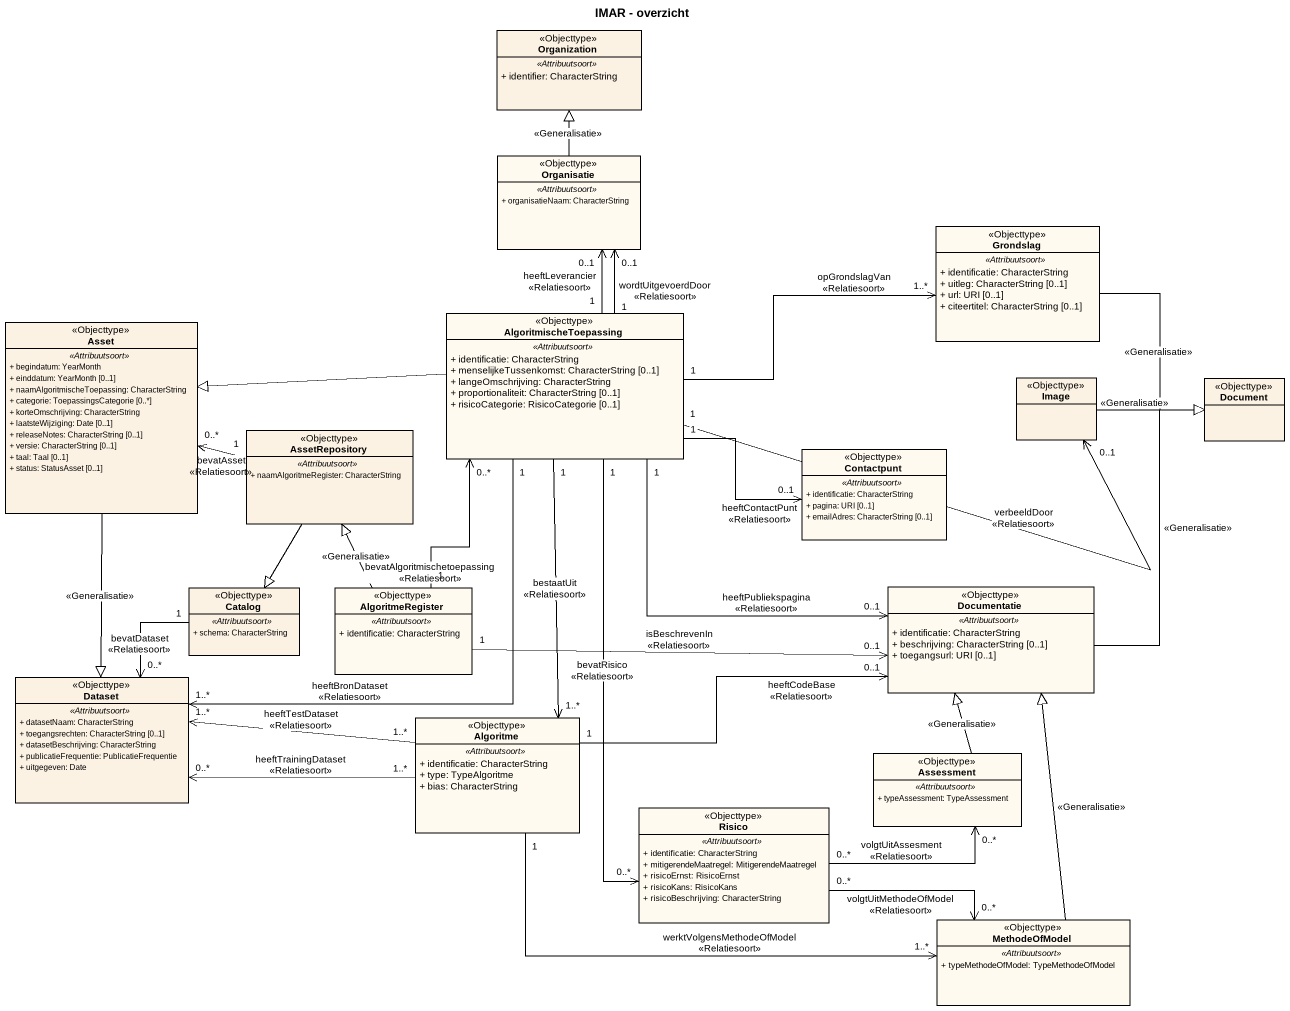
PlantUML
@startuml
title IMAR - overzicht
hide circle
hide empty members
skinparam classAttributeIconSize 0
class Organization <<Objecttype>> {
  .. <<Attribuutsoort>> ..
  + identifier: CharacterString
}
class Organisatie <<Objecttype>> #FFFAF0 {
  .. <<Attribuutsoort>> ..
  + organisatieNaam: CharacterString
}
class Grondslag <<Objecttype>> #FFFAF0 {
  .. <<Attribuutsoort>> ..
  + identificatie: CharacterString
  + uitleg: CharacterString [0..1]
  + url: URI [0..1]
  + citeertitel: CharacterString [0..1]
}
class Asset <<Objecttype>> {
  .. <<Attribuutsoort>> ..
  + begindatum: YearMonth
  + einddatum: YearMonth [0..1]
  + naamAlgoritmischeToepassing: CharacterString
  + categorie: ToepassingsCategorie [0..*]
  + korteOmschrijving: CharacterString
  + laatsteWijziging: Date [0..1]
  + releaseNotes: CharacterString [0..1]
  + versie: CharacterString [0..1]
  + taal: Taal [0..1]
  + status: StatusAsset [0..1]
}
class AlgoritmischeToepassing <<Objecttype>> #FFFAF0 {
  .. <<Attribuutsoort>> ..
  + identificatie: CharacterString
  + menselijkeTussenkomst: CharacterString [0..1]
  + langeOmschrijving: CharacterString
  + proportionaliteit: CharacterString [0..1]
  + risicoCategorie: RisicoCategorie [0..1]
}
class Image <<Objecttype>>
class Document <<Objecttype>>
class AssetRepository <<Objecttype>> {
  .. <<Attribuutsoort>> ..
  + naamAlgoritmeRegister: CharacterString
}
class Contactpunt <<Objecttype>> #FFFAF0 {
  .. <<Attribuutsoort>> ..
  + identificatie: CharacterString
  + pagina: URI [0..1]
  + emailAdres: CharacterString [0..1]
}
class Catalog <<Objecttype>> {
  .. <<Attribuutsoort>> ..
  + schema: CharacterString
}
class AlgoritmeRegister <<Objecttype>> #FFFAF0 {
  .. <<Attribuutsoort>> ..
  + identificatie: CharacterString
}
class Documentatie <<Objecttype>> #FFFAF0 {
  .. <<Attribuutsoort>> ..
  + identificatie: CharacterString
  + beschrijving: CharacterString [0..1]
  + toegangsurl: URI [0..1]
}
class Dataset <<Objecttype>> {
  .. <<Attribuutsoort>> ..
  + datasetNaam: CharacterString
  + toegangsrechten: CharacterString [0..1]
  + datasetBeschrijving: CharacterString
  + publicatieFrequentie: PublicatieFrequentie
  + uitgegeven: Date
}
class Algoritme <<Objecttype>> #FFFAF0 {
  .. <<Attribuutsoort>> ..
  + identificatie: CharacterString
  + type: TypeAlgoritme
  + bias: CharacterString
}
class Assessment <<Objecttype>> #FFFAF0 {
  .. <<Attribuutsoort>> ..
  + typeAssessment: TypeAssessment
}
class Risico <<Objecttype>> #FFFAF0 {
  .. <<Attribuutsoort>> ..
  + identificatie: CharacterString
  + mitigerendeMaatregel: MitigerendeMaatregel
  + risicoErnst: RisicoErnst
  + risicoKans: RisicoKans
  + risicoBeschrijving: CharacterString
}
class MethodeOfModel <<Objecttype>> #FFFAF0 {
  .. <<Attribuutsoort>> ..
  + typeMethodeOfModel: TypeMethodeOfModel
}
Organisatie -up-|> Organization : <<Generalisatie>>
Grondslag -right-|> Document : <<Generalisatie>>
Asset --|> Dataset : <<Generalisatie>>
AlgoritmischeToepassing "1" -up-> "0..1" Organisatie : wordtUitgevoerdDoor\n<<Relatiesoort>>
AlgoritmischeToepassing "1" -up-> "0..1" Organisatie : heeftLeverancier\n<<Relatiesoort>>
AlgoritmischeToepassing "1" -right-> "1..*" Grondslag : opGrondslagVan\n<<Relatiesoort>>
AlgoritmischeToepassing -left-|> Asset
AlgoritmischeToepassing "1" -right-> "0..1" Image : verbeeldDoor\n<<Relatiesoort>>
AlgoritmischeToepassing "1" -right-> "0..1" Contactpunt : heeftContactPunt\n<<Relatiesoort>>
AlgoritmischeToepassing "1" -right-> "0..1" Documentatie : heeftPubliekspagina\n<<Relatiesoort>>
AlgoritmischeToepassing "1" --> "1..*" Dataset : heeftBronDataset\n<<Relatiesoort>>
AlgoritmischeToepassing "1" --> "1..*" Algoritme : bestaatUit\n<<Relatiesoort>>
AlgoritmischeToepassing "1" --> "0..*" Risico : bevatRisico\n<<Relatiesoort>>
Image -right-|> Document : <<Generalisatie>>
AssetRepository "1" -left-> "0..*" Asset : bevatAsset\n<<Relatiesoort>>
AssetRepository --|> Catalog
Catalog "1" --> "0..*" Dataset : bevatDataset\n<<Relatiesoort>>
AlgoritmeRegister "1" -up-> "0..*" AlgoritmischeToepassing : bevatAlgoritmischetoepassing\n<<Relatiesoort>>
AlgoritmeRegister -up-|> AssetRepository : <<Generalisatie>>
AlgoritmeRegister "1" -right-> "0..1" Documentatie : isBeschrevenIn\n<<Relatiesoort>>
Documentatie -up-|> Document : <<Generalisatie>>
Algoritme "1" -right-> "0..1" Documentatie : heeftCodeBase\n<<Relatiesoort>>
Algoritme "1..*" -left-> "0..*" Dataset : heeftTrainingDataset\n<<Relatiesoort>>
Algoritme "1..*" -left-> "1..*" Dataset : heeftTestDataset\n<<Relatiesoort>>
Algoritme "1" -right-> "1..*" MethodeOfModel : werktVolgensMethodeOfModel\n<<Relatiesoort>>
Assessment -up-|> Documentatie : <<Generalisatie>>
Risico "0..*" -right-> "0..*" Assessment : volgtUitAssesment\n<<Relatiesoort>>
Risico "0..*" -right-> "0..*" MethodeOfModel : volgtUitMethodeOfModel\n<<Relatiesoort>>
MethodeOfModel -up-|> Documentatie : <<Generalisatie>>
@enduml
